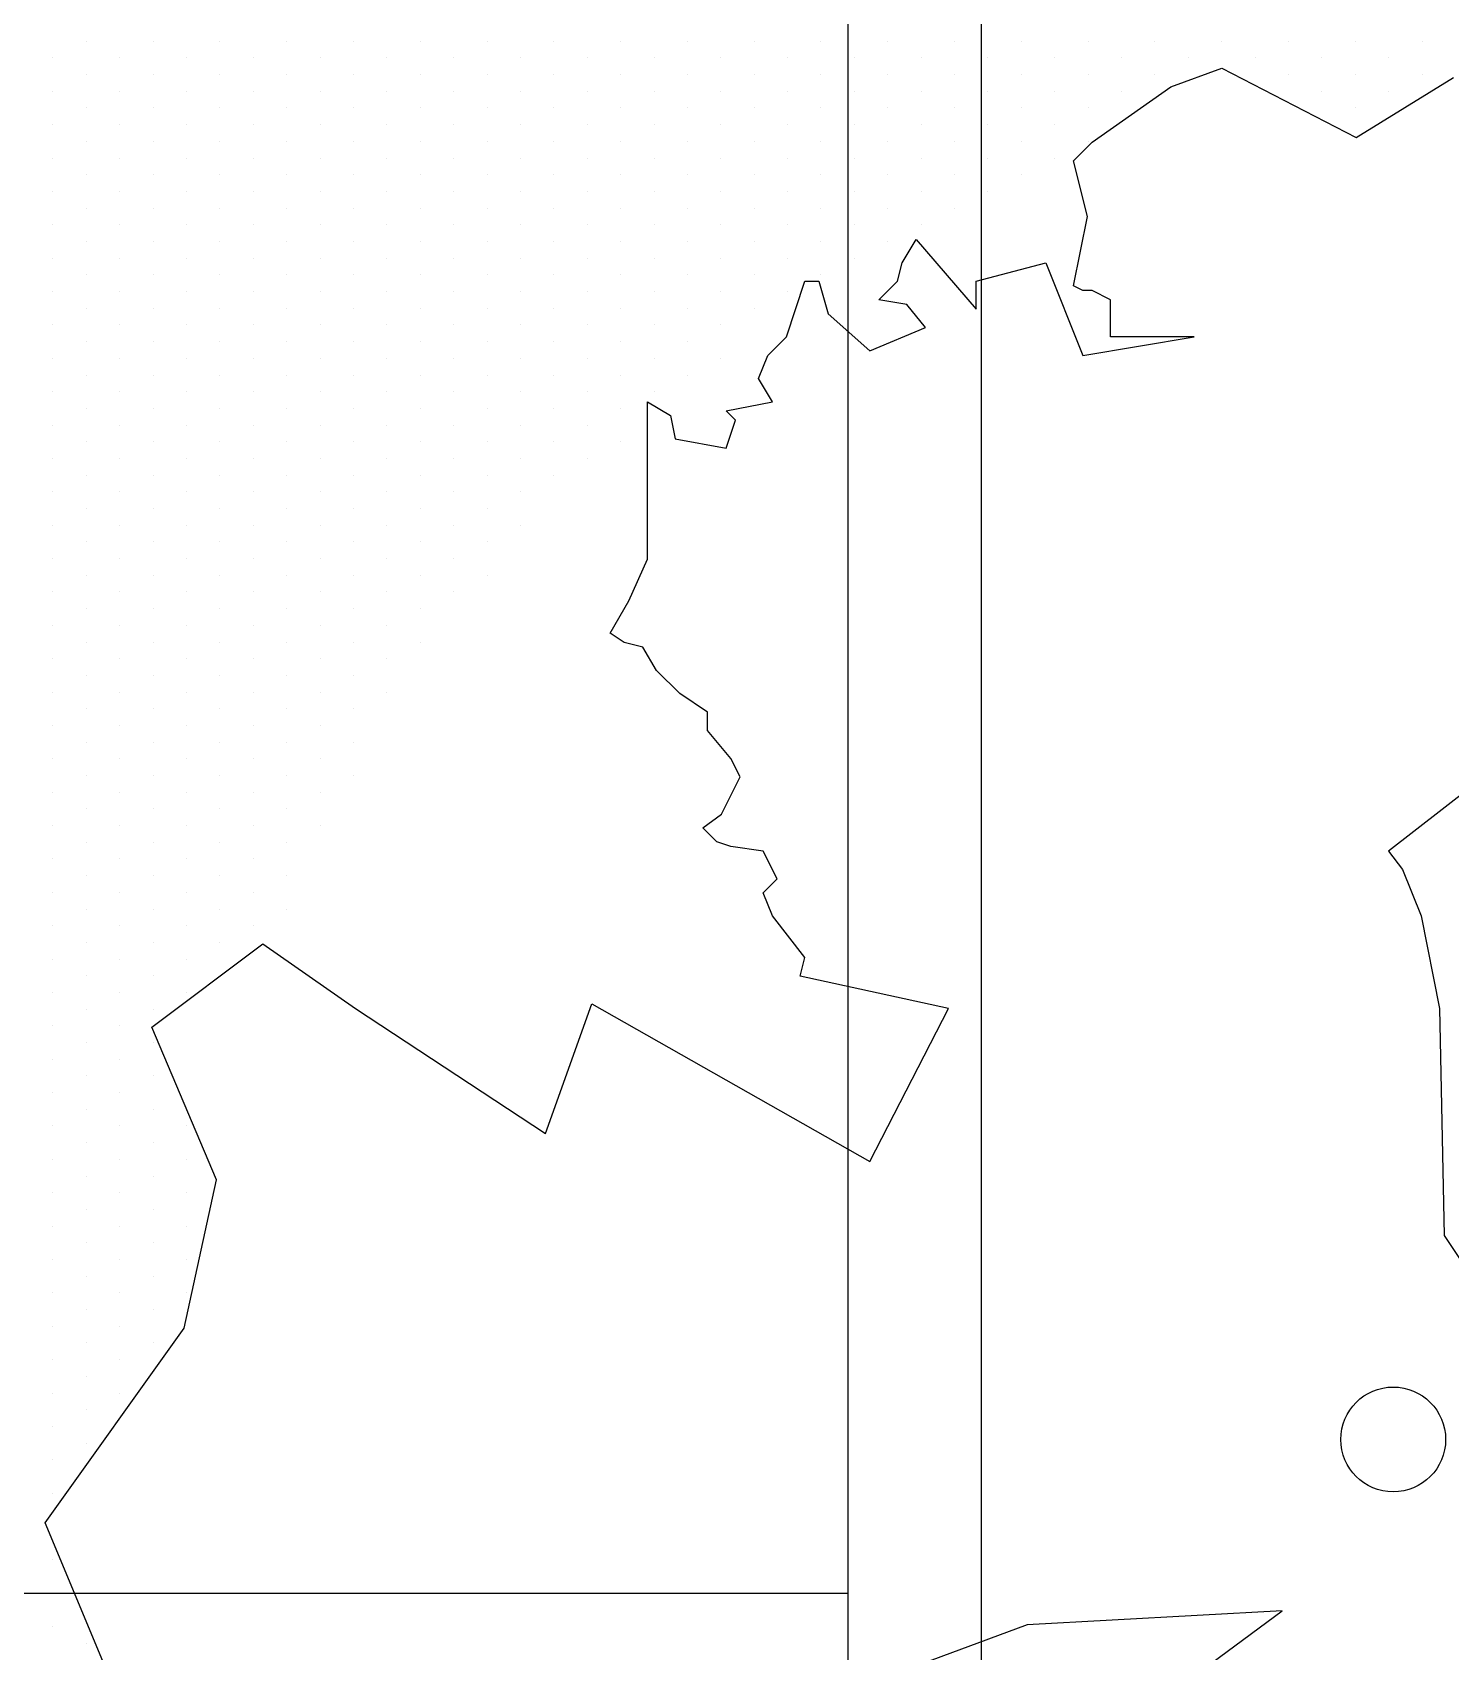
# Model space of a CAD drawing. Header units: metres. Extents: x -28 to 260, y 30 to 125.
# Drawn here: x 79.913 to 80.975, y 88.936 to 90.149 of the extents above; entities that cross this region are included whole.
import ezdxf

# ---------------------------------------------------------------- set-up
doc = ezdxf.new("R2010")
doc.units = ezdxf.units.M
doc.header["$LTSCALE"] = 0.01
doc.header["$MEASUREMENT"] = 0
doc.layers.add('0.1', color=2, linetype='Continuous')
doc.layers.add('0.18', color=1, linetype='Continuous')

# ---------------------------------------------------------------- blocks, each defined once
blk = doc.blocks.new('jard22')
at = {"layer": '0.1'}
for p, q in [((-0.52883, 0.02032), (-0.52883, 0.02032)), ((-0.51633, 0.02032), (-0.51633, 0.02032)), ((-0.52258, 0.00782), (-0.52258, 0.00782)), ((-0.51008, 0.00782), (-0.51008, 0.00782)), ((-0.52883, -0.00468), (-0.52883, -0.00468)), ((-0.51633, -0.00468), (-0.51633, -0.00468)), ((-0.50383, -0.00468), (-0.50383, -0.00468)), ((-0.52258, -0.01718), (-0.52258, -0.01718)), ((-0.51008, -0.01718), (-0.51008, -0.01718)), ((-0.52883, -0.02968), (-0.52883, -0.02968)), ((-0.51633, -0.02968), (-0.51633, -0.02968)), ((-0.52258, -0.04218), (-0.52258, -0.04218)), ((-0.52883, -0.05468), (-0.52883, -0.05468)), ((-0.52258, -0.06718), (-0.52258, -0.06718)), ((-0.52883, -0.07968), (-0.52883, -0.07968)), ((-0.51633, -0.07968), (-0.51633, -0.07968)), ((-0.52258, -0.09218), (-0.52258, -0.09218)), ((-0.51008, -0.09218), (-0.51008, -0.09218)), ((-0.52883, -0.10468), (-0.52883, -0.10468)), ((-0.51633, -0.10468), (-0.51633, -0.10468)), ((-0.50383, -0.10468), (-0.50383, -0.10468)), ((-0.49133, -0.10468), (-0.49133, -0.10468)), ((-0.52258, -0.11718), (-0.52258, -0.11718)), ((-0.51008, -0.11718), (-0.51008, -0.11718)), ((-0.49758, -0.11718), (-0.49758, -0.11718)), ((-0.48508, -0.11718), (-0.48508, -0.11718)), ((-0.52883, -0.12968), (-0.52883, -0.12968)), ((-0.51633, -0.12968), (-0.51633, -0.12968)), ((-0.50383, -0.12968), (-0.50383, -0.12968)), ((-0.49133, -0.12968), (-0.49133, -0.12968)), ((-0.47883, -0.12968), (-0.47883, -0.12968)), ((-0.52258, -0.14218), (-0.52258, -0.14218)), ((-0.51008, -0.14218), (-0.51008, -0.14218)), ((-0.49758, -0.14218), (-0.49758, -0.14218)), ((-0.48508, -0.14218), (-0.48508, -0.14218)), ((-0.47258, -0.14218), (-0.47258, -0.14218)), ((-0.52883, -0.15468), (-0.52883, -0.15468)), ((-0.51633, -0.15468), (-0.51633, -0.15468)), ((-0.50383, -0.15468), (-0.50383, -0.15468)), ((-0.49133, -0.15468), (-0.49133, -0.15468)), ((-0.47883, -0.15468), (-0.47883, -0.15468)), ((-0.46633, -0.15468), (-0.46633, -0.15468)), ((-0.52258, -0.16718), (-0.52258, -0.16718)), ((-0.51008, -0.16718), (-0.51008, -0.16718)), ((-0.49758, -0.16718), (-0.49758, -0.16718)), ((-0.48508, -0.16718), (-0.48508, -0.16718)), ((-0.47258, -0.16718), (-0.47258, -0.16718)), ((-0.46008, -0.16718), (-0.46008, -0.16718)), ((-0.52883, -0.17968), (-0.52883, -0.17968)), ((-0.51633, -0.17968), (-0.51633, -0.17968)), ((-0.50383, -0.17968), (-0.50383, -0.17968)), ((-0.49133, -0.17968), (-0.49133, -0.17968)), ((-0.47883, -0.17968), (-0.47883, -0.17968)), ((-0.46633, -0.17968), (-0.46633, -0.17968)), ((-0.45383, -0.17968), (-0.45383, -0.17968)), ((-0.52258, -0.19218), (-0.52258, -0.19218)), ((-0.51008, -0.19218), (-0.51008, -0.19218)), ((-0.49758, -0.19218), (-0.49758, -0.19218)), ((-0.48508, -0.19218), (-0.48508, -0.19218)), ((-0.47258, -0.19218), (-0.47258, -0.19218)), ((-0.46008, -0.19218), (-0.46008, -0.19218)), ((-0.44758, -0.19218), (-0.44758, -0.19218)), ((-0.52883, -0.20468), (-0.52883, -0.20468)), ((-0.51633, -0.20468), (-0.51633, -0.20468)), ((-0.50383, -0.20468), (-0.50383, -0.20468)), ((-0.49133, -0.20468), (-0.49133, -0.20468)), ((-0.47883, -0.20468), (-0.47883, -0.20468)), ((-0.46633, -0.20468), (-0.46633, -0.20468)), ((-0.45383, -0.20468), (-0.45383, -0.20468)), ((-0.44133, -0.20468), (-0.44133, -0.20468)), ((-0.52258, -0.21718), (-0.52258, -0.21718)), ((-0.51008, -0.21718), (-0.51008, -0.21718)), ((-0.49758, -0.21718), (-0.49758, -0.21718)), ((-0.48508, -0.21718), (-0.48508, -0.21718)), ((-0.47258, -0.21718), (-0.47258, -0.21718)), ((-0.46008, -0.21718), (-0.46008, -0.21718)), ((-0.44758, -0.21718), (-0.44758, -0.21718)), ((-0.43508, -0.21718), (-0.43508, -0.21718)), ((-0.52883, -0.22968), (-0.52883, -0.22968)), ((-0.51633, -0.22968), (-0.51633, -0.22968)), ((-0.50383, -0.22968), (-0.50383, -0.22968)), ((-0.49133, -0.22968), (-0.49133, -0.22968)), ((-0.47883, -0.22968), (-0.47883, -0.22968)), ((-0.46633, -0.22968), (-0.46633, -0.22968)), ((-0.45383, -0.22968), (-0.45383, -0.22968)), ((-0.44133, -0.22968), (-0.44133, -0.22968)), ((-0.42883, -0.22968), (-0.42883, -0.22968)), ((-0.52258, -0.24218), (-0.52258, -0.24218)), ((-0.51008, -0.24218), (-0.51008, -0.24218)), ((-0.49758, -0.24218), (-0.49758, -0.24218)), ((-0.48508, -0.24218), (-0.48508, -0.24218)), ((-0.47258, -0.24218), (-0.47258, -0.24218)), ((-0.46008, -0.24218), (-0.46008, -0.24218)), ((-0.44758, -0.24218), (-0.44758, -0.24218)), ((-0.43508, -0.24218), (-0.43508, -0.24218)), ((-0.42258, -0.24218), (-0.42258, -0.24218)), ((-0.41008, -0.24218), (-0.41008, -0.24218)), ((-0.52883, -0.25468), (-0.52883, -0.25468)), ((-0.51633, -0.25468), (-0.51633, -0.25468)), ((-0.50383, -0.25468), (-0.50383, -0.25468)), ((-0.49133, -0.25468), (-0.49133, -0.25468)), ((-0.47883, -0.25468), (-0.47883, -0.25468)), ((-0.46633, -0.25468), (-0.46633, -0.25468)), ((-0.45383, -0.25468), (-0.45383, -0.25468)), ((-0.44133, -0.25468), (-0.44133, -0.25468)), ((-0.42883, -0.25468), (-0.42883, -0.25468)), ((-0.41633, -0.25468), (-0.41633, -0.25468)), ((-0.40383, -0.25468), (-0.40383, -0.25468)), ((-0.52258, -0.26718), (-0.52258, -0.26718)), ((-0.51008, -0.26718), (-0.51008, -0.26718)), ((-0.49758, -0.26718), (-0.49758, -0.26718)), ((-0.48508, -0.26718), (-0.48508, -0.26718)), ((-0.47258, -0.26718), (-0.47258, -0.26718)), ((-0.46008, -0.26718), (-0.46008, -0.26718)), ((-0.44758, -0.26718), (-0.44758, -0.26718)), ((-0.43508, -0.26718), (-0.43508, -0.26718)), ((-0.42258, -0.26718), (-0.42258, -0.26718)), ((-0.41008, -0.26718), (-0.41008, -0.26718)), ((-0.39758, -0.26718), (-0.39758, -0.26718)), ((-0.52883, -0.27968), (-0.52883, -0.27968)), ((-0.51633, -0.27968), (-0.51633, -0.27968)), ((-0.50383, -0.27968), (-0.50383, -0.27968)), ((-0.49133, -0.27968), (-0.49133, -0.27968)), ((-0.47883, -0.27968), (-0.47883, -0.27968)), ((-0.46633, -0.27968), (-0.46633, -0.27968)), ((-0.45383, -0.27968), (-0.45383, -0.27968)), ((-0.44133, -0.27968), (-0.44133, -0.27968)), ((-0.42883, -0.27968), (-0.42883, -0.27968)), ((-0.41633, -0.27968), (-0.41633, -0.27968)), ((-0.40383, -0.27968), (-0.40383, -0.27968)), ((-0.39133, -0.27968), (-0.39133, -0.27968)), ((-0.37883, -0.27968), (-0.37883, -0.27968)), ((-0.52258, -0.29218), (-0.52258, -0.29218)), ((-0.51008, -0.29218), (-0.51008, -0.29218)), ((-0.49758, -0.29218), (-0.49758, -0.29218)), ((-0.48508, -0.29218), (-0.48508, -0.29218)), ((-0.47258, -0.29218), (-0.47258, -0.29218)), ((-0.46008, -0.29218), (-0.46008, -0.29218)), ((-0.44758, -0.29218), (-0.44758, -0.29218)), ((-0.43508, -0.29218), (-0.43508, -0.29218)), ((-0.42258, -0.29218), (-0.42258, -0.29218)), ((-0.41008, -0.29218), (-0.41008, -0.29218)), ((-0.39758, -0.29218), (-0.39758, -0.29218)), ((-0.38508, -0.29218), (-0.38508, -0.29218)), ((-0.37258, -0.29218), (-0.37258, -0.29218)), ((-0.52883, -0.30468), (-0.52883, -0.30468)), ((-0.51633, -0.30468), (-0.51633, -0.30468)), ((-0.50383, -0.30468), (-0.50383, -0.30468)), ((-0.49133, -0.30468), (-0.49133, -0.30468)), ((-0.47883, -0.30468), (-0.47883, -0.30468)), ((-0.46633, -0.30468), (-0.46633, -0.30468)), ((-0.45383, -0.30468), (-0.45383, -0.30468)), ((-0.44133, -0.30468), (-0.44133, -0.30468)), ((-0.42883, -0.30468), (-0.42883, -0.30468)), ((-0.41633, -0.30468), (-0.41633, -0.30468)), ((-0.40383, -0.30468), (-0.40383, -0.30468)), ((-0.39133, -0.30468), (-0.39133, -0.30468)), ((-0.37883, -0.30468), (-0.37883, -0.30468)), ((-0.36633, -0.30468), (-0.36633, -0.30468)), ((-0.52258, -0.31718), (-0.52258, -0.31718)), ((-0.51008, -0.31718), (-0.51008, -0.31718)), ((-0.49758, -0.31718), (-0.49758, -0.31718)), ((-0.48508, -0.31718), (-0.48508, -0.31718)), ((-0.47258, -0.31718), (-0.47258, -0.31718)), ((-0.46008, -0.31718), (-0.46008, -0.31718)), ((-0.44758, -0.31718), (-0.44758, -0.31718)), ((-0.43508, -0.31718), (-0.43508, -0.31718)), ((-0.42258, -0.31718), (-0.42258, -0.31718)), ((-0.41008, -0.31718), (-0.41008, -0.31718)), ((-0.39758, -0.31718), (-0.39758, -0.31718)), ((-0.38508, -0.31718), (-0.38508, -0.31718)), ((-0.37258, -0.31718), (-0.37258, -0.31718)), ((-0.36008, -0.31718), (-0.36008, -0.31718)), ((-0.34758, -0.31718), (-0.34758, -0.31718)), ((-0.52883, -0.32968), (-0.52883, -0.32968)), ((-0.51633, -0.32968), (-0.51633, -0.32968)), ((-0.50383, -0.32968), (-0.50383, -0.32968)), ((-0.49133, -0.32968), (-0.49133, -0.32968)), ((-0.47883, -0.32968), (-0.47883, -0.32968)), ((-0.46633, -0.32968), (-0.46633, -0.32968)), ((-0.45383, -0.32968), (-0.45383, -0.32968)), ((-0.44133, -0.32968), (-0.44133, -0.32968)), ((-0.42883, -0.32968), (-0.42883, -0.32968)), ((-0.41633, -0.32968), (-0.41633, -0.32968)), ((-0.40383, -0.32968), (-0.40383, -0.32968)), ((-0.39133, -0.32968), (-0.39133, -0.32968)), ((-0.37883, -0.32968), (-0.37883, -0.32968)), ((-0.36633, -0.32968), (-0.36633, -0.32968)), ((-0.35383, -0.32968), (-0.35383, -0.32968)), ((-0.34133, -0.32968), (-0.34133, -0.32968)), ((-0.32883, -0.32968), (-0.32883, -0.32968)), ((-0.52258, -0.34218), (-0.52258, -0.34218)), ((-0.51008, -0.34218), (-0.51008, -0.34218)), ((-0.49758, -0.34218), (-0.49758, -0.34218)), ((-0.48508, -0.34218), (-0.48508, -0.34218)), ((-0.47258, -0.34218), (-0.47258, -0.34218)), ((-0.46008, -0.34218), (-0.46008, -0.34218)), ((-0.44758, -0.34218), (-0.44758, -0.34218)), ((-0.43508, -0.34218), (-0.43508, -0.34218)), ((-0.42258, -0.34218), (-0.42258, -0.34218)), ((-0.41008, -0.34218), (-0.41008, -0.34218)), ((-0.39758, -0.34218), (-0.39758, -0.34218)), ((-0.38508, -0.34218), (-0.38508, -0.34218)), ((-0.37258, -0.34218), (-0.37258, -0.34218)), ((-0.36008, -0.34218), (-0.36008, -0.34218)), ((-0.34758, -0.34218), (-0.34758, -0.34218)), ((-0.33508, -0.34218), (-0.33508, -0.34218)), ((-0.32258, -0.34218), (-0.32258, -0.34218)), ((-0.52883, -0.35468), (-0.52883, -0.35468)), ((-0.51633, -0.35468), (-0.51633, -0.35468)), ((-0.50383, -0.35468), (-0.50383, -0.35468)), ((-0.49133, -0.35468), (-0.49133, -0.35468)), ((-0.47883, -0.35468), (-0.47883, -0.35468)), ((-0.46633, -0.35468), (-0.46633, -0.35468)), ((-0.45383, -0.35468), (-0.45383, -0.35468)), ((-0.44133, -0.35468), (-0.44133, -0.35468)), ((-0.42883, -0.35468), (-0.42883, -0.35468)), ((-0.41633, -0.35468), (-0.41633, -0.35468)), ((-0.40383, -0.35468), (-0.40383, -0.35468)), ((-0.39133, -0.35468), (-0.39133, -0.35468)), ((-0.37883, -0.35468), (-0.37883, -0.35468)), ((-0.36633, -0.35468), (-0.36633, -0.35468)), ((-0.35383, -0.35468), (-0.35383, -0.35468)), ((-0.34133, -0.35468), (-0.34133, -0.35468)), ((-0.32883, -0.35468), (-0.32883, -0.35468)), ((-0.31633, -0.35468), (-0.31633, -0.35468)), ((-0.30383, -0.35468), (-0.30383, -0.35468)), ((-0.52258, -0.36718), (-0.52258, -0.36718)), ((-0.51008, -0.36718), (-0.51008, -0.36718)), ((-0.49758, -0.36718), (-0.49758, -0.36718)), ((-0.48508, -0.36718), (-0.48508, -0.36718)), ((-0.47258, -0.36718), (-0.47258, -0.36718)), ((-0.46008, -0.36718), (-0.46008, -0.36718)), ((-0.44758, -0.36718), (-0.44758, -0.36718)), ((-0.43508, -0.36718), (-0.43508, -0.36718)), ((-0.42258, -0.36718), (-0.42258, -0.36718)), ((-0.41008, -0.36718), (-0.41008, -0.36718)), ((-0.39758, -0.36718), (-0.39758, -0.36718)), ((-0.38508, -0.36718), (-0.38508, -0.36718)), ((-0.37258, -0.36718), (-0.37258, -0.36718)), ((-0.36008, -0.36718), (-0.36008, -0.36718)), ((-0.34758, -0.36718), (-0.34758, -0.36718)), ((-0.33508, -0.36718), (-0.33508, -0.36718)), ((-0.32258, -0.36718), (-0.32258, -0.36718)), ((-0.31008, -0.36718), (-0.31008, -0.36718)), ((-0.29758, -0.36718), (-0.29758, -0.36718)), ((-0.28508, -0.36718), (-0.28508, -0.36718)), ((-0.52883, -0.37968), (-0.52883, -0.37968)), ((-0.51633, -0.37968), (-0.51633, -0.37968)), ((-0.50383, -0.37968), (-0.50383, -0.37968)), ((-0.49133, -0.37968), (-0.49133, -0.37968)), ((-0.47883, -0.37968), (-0.47883, -0.37968)), ((-0.46633, -0.37968), (-0.46633, -0.37968)), ((-0.45383, -0.37968), (-0.45383, -0.37968)), ((-0.44133, -0.37968), (-0.44133, -0.37968)), ((-0.42883, -0.37968), (-0.42883, -0.37968)), ((-0.41633, -0.37968), (-0.41633, -0.37968)), ((-0.40383, -0.37968), (-0.40383, -0.37968)), ((-0.39133, -0.37968), (-0.39133, -0.37968)), ((-0.37883, -0.37968), (-0.37883, -0.37968)), ((-0.36633, -0.37968), (-0.36633, -0.37968)), ((-0.35383, -0.37968), (-0.35383, -0.37968)), ((-0.34133, -0.37968), (-0.34133, -0.37968)), ((-0.32883, -0.37968), (-0.32883, -0.37968)), ((-0.31633, -0.37968), (-0.31633, -0.37968)), ((-0.30383, -0.37968), (-0.30383, -0.37968)), ((-0.29133, -0.37968), (-0.29133, -0.37968)), ((-0.27883, -0.37968), (-0.27883, -0.37968)), ((-0.26633, -0.37968), (-0.26633, -0.37968)), ((-0.25383, -0.37968), (-0.25383, -0.37968)), ((-0.52258, -0.39218), (-0.52258, -0.39218)), ((-0.51008, -0.39218), (-0.51008, -0.39218)), ((-0.49758, -0.39218), (-0.49758, -0.39218)), ((-0.48508, -0.39218), (-0.48508, -0.39218)), ((-0.47258, -0.39218), (-0.47258, -0.39218)), ((-0.46008, -0.39218), (-0.46008, -0.39218)), ((-0.44758, -0.39218), (-0.44758, -0.39218)), ((-0.43508, -0.39218), (-0.43508, -0.39218)), ((-0.42258, -0.39218), (-0.42258, -0.39218)), ((-0.41008, -0.39218), (-0.41008, -0.39218)), ((-0.39758, -0.39218), (-0.39758, -0.39218)), ((-0.38508, -0.39218), (-0.38508, -0.39218)), ((-0.37258, -0.39218), (-0.37258, -0.39218)), ((-0.36008, -0.39218), (-0.36008, -0.39218)), ((-0.34758, -0.39218), (-0.34758, -0.39218)), ((-0.33508, -0.39218), (-0.33508, -0.39218)), ((-0.32258, -0.39218), (-0.32258, -0.39218)), ((-0.31008, -0.39218), (-0.31008, -0.39218)), ((-0.29758, -0.39218), (-0.29758, -0.39218)), ((-0.28508, -0.39218), (-0.28508, -0.39218)), ((-0.27258, -0.39218), (-0.27258, -0.39218)), ((-0.26008, -0.39218), (-0.26008, -0.39218)), ((-0.24758, -0.39218), (-0.24758, -0.39218)), ((-0.23508, -0.39218), (-0.23508, -0.39218)), ((-0.52883, -0.40468), (-0.52883, -0.40468)), ((-0.51633, -0.40468), (-0.51633, -0.40468)), ((-0.50383, -0.40468), (-0.50383, -0.40468)), ((-0.49133, -0.40468), (-0.49133, -0.40468)), ((-0.47883, -0.40468), (-0.47883, -0.40468)), ((-0.46633, -0.40468), (-0.46633, -0.40468)), ((-0.45383, -0.40468), (-0.45383, -0.40468)), ((-0.44133, -0.40468), (-0.44133, -0.40468)), ((-0.42883, -0.40468), (-0.42883, -0.40468)), ((-0.41633, -0.40468), (-0.41633, -0.40468)), ((-0.40383, -0.40468), (-0.40383, -0.40468)), ((-0.39133, -0.40468), (-0.39133, -0.40468)), ((-0.37883, -0.40468), (-0.37883, -0.40468)), ((-0.36633, -0.40468), (-0.36633, -0.40468)), ((-0.35383, -0.40468), (-0.35383, -0.40468)), ((-0.34133, -0.40468), (-0.34133, -0.40468)), ((-0.32883, -0.40468), (-0.32883, -0.40468)), ((-0.31633, -0.40468), (-0.31633, -0.40468)), ((-0.30383, -0.40468), (-0.30383, -0.40468)), ((-0.29133, -0.40468), (-0.29133, -0.40468)), ((-0.27883, -0.40468), (-0.27883, -0.40468)), ((-0.26633, -0.40468), (-0.26633, -0.40468)), ((-0.25383, -0.40468), (-0.25383, -0.40468)), ((-0.24133, -0.40468), (-0.24133, -0.40468)), ((-0.22883, -0.40468), (-0.22883, -0.40468)), ((-0.21633, -0.40468), (-0.21633, -0.40468)), ((-0.20383, -0.40468), (-0.20383, -0.40468)), ((-0.52258, -0.41718), (-0.52258, -0.41718)), ((-0.51008, -0.41718), (-0.51008, -0.41718)), ((-0.49758, -0.41718), (-0.49758, -0.41718)), ((-0.48508, -0.41718), (-0.48508, -0.41718)), ((-0.47258, -0.41718), (-0.47258, -0.41718)), ((-0.46008, -0.41718), (-0.46008, -0.41718)), ((-0.44758, -0.41718), (-0.44758, -0.41718)), ((-0.43508, -0.41718), (-0.43508, -0.41718)), ((-0.42258, -0.41718), (-0.42258, -0.41718)), ((-0.41008, -0.41718), (-0.41008, -0.41718)), ((-0.39758, -0.41718), (-0.39758, -0.41718)), ((-0.38508, -0.41718), (-0.38508, -0.41718)), ((-0.37258, -0.41718), (-0.37258, -0.41718)), ((-0.36008, -0.41718), (-0.36008, -0.41718)), ((-0.34758, -0.41718), (-0.34758, -0.41718)), ((-0.33508, -0.41718), (-0.33508, -0.41718)), ((-0.32258, -0.41718), (-0.32258, -0.41718)), ((-0.31008, -0.41718), (-0.31008, -0.41718)), ((-0.29758, -0.41718), (-0.29758, -0.41718)), ((-0.28508, -0.41718), (-0.28508, -0.41718)), ((-0.27258, -0.41718), (-0.27258, -0.41718)), ((-0.26008, -0.41718), (-0.26008, -0.41718)), ((-0.24758, -0.41718), (-0.24758, -0.41718)), ((-0.23508, -0.41718), (-0.23508, -0.41718)), ((-0.22258, -0.41718), (-0.22258, -0.41718)), ((-0.21008, -0.41718), (-0.21008, -0.41718)), ((-0.19758, -0.41718), (-0.19758, -0.41718)), ((-0.52883, -0.42968), (-0.52883, -0.42968)), ((-0.51633, -0.42968), (-0.51633, -0.42968)), ((-0.50383, -0.42968), (-0.50383, -0.42968)), ((-0.49133, -0.42968), (-0.49133, -0.42968)), ((-0.47883, -0.42968), (-0.47883, -0.42968)), ((-0.46633, -0.42968), (-0.46633, -0.42968)), ((-0.45383, -0.42968), (-0.45383, -0.42968)), ((-0.44133, -0.42968), (-0.44133, -0.42968)), ((-0.42883, -0.42968), (-0.42883, -0.42968)), ((-0.41633, -0.42968), (-0.41633, -0.42968)), ((-0.40383, -0.42968), (-0.40383, -0.42968)), ((-0.39133, -0.42968), (-0.39133, -0.42968)), ((-0.37883, -0.42968), (-0.37883, -0.42968)), ((-0.36633, -0.42968), (-0.36633, -0.42968)), ((-0.35383, -0.42968), (-0.35383, -0.42968)), ((-0.34133, -0.42968), (-0.34133, -0.42968)), ((-0.32883, -0.42968), (-0.32883, -0.42968)), ((-0.31633, -0.42968), (-0.31633, -0.42968)), ((-0.30383, -0.42968), (-0.30383, -0.42968)), ((-0.29133, -0.42968), (-0.29133, -0.42968)), ((-0.27883, -0.42968), (-0.27883, -0.42968)), ((-0.26633, -0.42968), (-0.26633, -0.42968)), ((-0.25383, -0.42968), (-0.25383, -0.42968)), ((-0.24133, -0.42968), (-0.24133, -0.42968)), ((-0.22883, -0.42968), (-0.22883, -0.42968)), ((-0.21633, -0.42968), (-0.21633, -0.42968)), ((-0.20383, -0.42968), (-0.20383, -0.42968)), ((-0.19133, -0.42968), (-0.19133, -0.42968)), ((-0.17883, -0.42968), (-0.17883, -0.42968)), ((-0.52258, -0.44218), (-0.52258, -0.44218)), ((-0.51008, -0.44218), (-0.51008, -0.44218)), ((-0.49758, -0.44218), (-0.49758, -0.44218)), ((-0.48508, -0.44218), (-0.48508, -0.44218)), ((-0.47258, -0.44218), (-0.47258, -0.44218)), ((-0.46008, -0.44218), (-0.46008, -0.44218)), ((-0.44758, -0.44218), (-0.44758, -0.44218)), ((-0.43508, -0.44218), (-0.43508, -0.44218)), ((-0.42258, -0.44218), (-0.42258, -0.44218)), ((-0.41008, -0.44218), (-0.41008, -0.44218)), ((-0.39758, -0.44218), (-0.39758, -0.44218)), ((-0.38508, -0.44218), (-0.38508, -0.44218)), ((-0.37258, -0.44218), (-0.37258, -0.44218)), ((-0.36008, -0.44218), (-0.36008, -0.44218)), ((-0.34758, -0.44218), (-0.34758, -0.44218)), ((-0.33508, -0.44218), (-0.33508, -0.44218)), ((-0.32258, -0.44218), (-0.32258, -0.44218)), ((-0.31008, -0.44218), (-0.31008, -0.44218)), ((-0.29758, -0.44218), (-0.29758, -0.44218)), ((-0.28508, -0.44218), (-0.28508, -0.44218)), ((-0.27258, -0.44218), (-0.27258, -0.44218)), ((-0.26008, -0.44218), (-0.26008, -0.44218)), ((-0.24758, -0.44218), (-0.24758, -0.44218)), ((-0.23508, -0.44218), (-0.23508, -0.44218)), ((-0.22258, -0.44218), (-0.22258, -0.44218)), ((-0.21008, -0.44218), (-0.21008, -0.44218)), ((-0.19758, -0.44218), (-0.19758, -0.44218)), ((-0.18508, -0.44218), (-0.18508, -0.44218)), ((-0.17258, -0.44218), (-0.17258, -0.44218)), ((-0.12258, -0.44218), (-0.12258, -0.44218)), ((-0.11008, -0.44218), (-0.11008, -0.44218)), ((-0.09758, -0.44218), (-0.09758, -0.44218)), ((-0.08508, -0.44218), (-0.08508, -0.44218)), ((-0.07258, -0.44218), (-0.07258, -0.44218)), ((-0.06008, -0.44218), (-0.06008, -0.44218)), ((-0.52883, -0.45468), (-0.52883, -0.45468)), ((-0.51633, -0.45468), (-0.51633, -0.45468)), ((-0.50383, -0.45468), (-0.50383, -0.45468)), ((-0.49133, -0.45468), (-0.49133, -0.45468)), ((-0.47883, -0.45468), (-0.47883, -0.45468)), ((-0.46633, -0.45468), (-0.46633, -0.45468)), ((-0.45383, -0.45468), (-0.45383, -0.45468)), ((-0.44133, -0.45468), (-0.44133, -0.45468)), ((-0.42883, -0.45468), (-0.42883, -0.45468)), ((-0.41633, -0.45468), (-0.41633, -0.45468)), ((-0.40383, -0.45468), (-0.40383, -0.45468)), ((-0.39133, -0.45468), (-0.39133, -0.45468)), ((-0.37883, -0.45468), (-0.37883, -0.45468)), ((-0.36633, -0.45468), (-0.36633, -0.45468)), ((-0.35383, -0.45468), (-0.35383, -0.45468)), ((-0.34133, -0.45468), (-0.34133, -0.45468)), ((-0.32883, -0.45468), (-0.32883, -0.45468)), ((-0.31633, -0.45468), (-0.31633, -0.45468)), ((-0.30383, -0.45468), (-0.30383, -0.45468)), ((-0.29133, -0.45468), (-0.29133, -0.45468)), ((-0.27883, -0.45468), (-0.27883, -0.45468)), ((-0.26633, -0.45468), (-0.26633, -0.45468)), ((-0.25383, -0.45468), (-0.25383, -0.45468)), ((-0.24133, -0.45468), (-0.24133, -0.45468)), ((-0.22883, -0.45468), (-0.22883, -0.45468)), ((-0.21633, -0.45468), (-0.21633, -0.45468)), ((-0.20383, -0.45468), (-0.20383, -0.45468)), ((-0.19133, -0.45468), (-0.19133, -0.45468)), ((-0.17883, -0.45468), (-0.17883, -0.45468)), ((-0.16633, -0.45468), (-0.16633, -0.45468)), ((-0.15383, -0.45468), (-0.15383, -0.45468)), ((-0.14133, -0.45468), (-0.14133, -0.45468)), ((-0.12883, -0.45468), (-0.12883, -0.45468)), ((-0.11633, -0.45468), (-0.11633, -0.45468)), ((-0.10383, -0.45468), (-0.10383, -0.45468)), ((-0.09133, -0.45468), (-0.09133, -0.45468)), ((-0.07883, -0.45468), (-0.07883, -0.45468)), ((-0.06633, -0.45468), (-0.06633, -0.45468)), ((-0.05383, -0.45468), (-0.05383, -0.45468)), ((-0.04133, -0.45468), (-0.04133, -0.45468)), ((-0.52258, -0.46718), (-0.52258, -0.46718)), ((-0.51008, -0.46718), (-0.51008, -0.46718)), ((-0.49758, -0.46718), (-0.49758, -0.46718)), ((-0.48508, -0.46718), (-0.48508, -0.46718)), ((-0.47258, -0.46718), (-0.47258, -0.46718)), ((-0.46008, -0.46718), (-0.46008, -0.46718)), ((-0.44758, -0.46718), (-0.44758, -0.46718)), ((-0.43508, -0.46718), (-0.43508, -0.46718)), ((-0.42258, -0.46718), (-0.42258, -0.46718)), ((-0.41008, -0.46718), (-0.41008, -0.46718)), ((-0.39758, -0.46718), (-0.39758, -0.46718)), ((-0.38508, -0.46718), (-0.38508, -0.46718)), ((-0.37258, -0.46718), (-0.37258, -0.46718)), ((-0.36008, -0.46718), (-0.36008, -0.46718)), ((-0.34758, -0.46718), (-0.34758, -0.46718)), ((-0.33508, -0.46718), (-0.33508, -0.46718)), ((-0.32258, -0.46718), (-0.32258, -0.46718)), ((-0.31008, -0.46718), (-0.31008, -0.46718)), ((-0.29758, -0.46718), (-0.29758, -0.46718)), ((-0.28508, -0.46718), (-0.28508, -0.46718)), ((-0.27258, -0.46718), (-0.27258, -0.46718)), ((-0.26008, -0.46718), (-0.26008, -0.46718)), ((-0.24758, -0.46718), (-0.24758, -0.46718)), ((-0.23508, -0.46718), (-0.23508, -0.46718)), ((-0.22258, -0.46718), (-0.22258, -0.46718)), ((-0.21008, -0.46718), (-0.21008, -0.46718)), ((-0.19758, -0.46718), (-0.19758, -0.46718)), ((-0.18508, -0.46718), (-0.18508, -0.46718)), ((-0.17258, -0.46718), (-0.17258, -0.46718)), ((-0.16008, -0.46718), (-0.16008, -0.46718)), ((-0.14758, -0.46718), (-0.14758, -0.46718)), ((-0.13508, -0.46718), (-0.13508, -0.46718)), ((-0.12258, -0.46718), (-0.12258, -0.46718)), ((-0.11008, -0.46718), (-0.11008, -0.46718)), ((-0.09758, -0.46718), (-0.09758, -0.46718)), ((-0.08508, -0.46718), (-0.08508, -0.46718)), ((-0.07258, -0.46718), (-0.07258, -0.46718)), ((-0.06008, -0.46718), (-0.06008, -0.46718)), ((-0.04758, -0.46718), (-0.04758, -0.46718)), ((-0.03508, -0.46718), (-0.03508, -0.46718)), ((-0.02258, -0.46718), (-0.02258, -0.46718)), ((-0.52883, -0.47968), (-0.52883, -0.47968)), ((-0.51633, -0.47968), (-0.51633, -0.47968)), ((-0.50383, -0.47968), (-0.50383, -0.47968)), ((-0.49133, -0.47968), (-0.49133, -0.47968)), ((-0.47883, -0.47968), (-0.47883, -0.47968)), ((-0.46633, -0.47968), (-0.46633, -0.47968)), ((-0.45383, -0.47968), (-0.45383, -0.47968)), ((-0.44133, -0.47968), (-0.44133, -0.47968)), ((-0.42883, -0.47968), (-0.42883, -0.47968)), ((-0.41633, -0.47968), (-0.41633, -0.47968)), ((-0.40383, -0.47968), (-0.40383, -0.47968)), ((-0.39133, -0.47968), (-0.39133, -0.47968)), ((-0.37883, -0.47968), (-0.37883, -0.47968)), ((-0.36633, -0.47968), (-0.36633, -0.47968)), ((-0.35383, -0.47968), (-0.35383, -0.47968)), ((-0.34133, -0.47968), (-0.34133, -0.47968)), ((-0.32883, -0.47968), (-0.32883, -0.47968)), ((-0.31633, -0.47968), (-0.31633, -0.47968)), ((-0.30383, -0.47968), (-0.30383, -0.47968)), ((-0.29133, -0.47968), (-0.29133, -0.47968)), ((-0.27883, -0.47968), (-0.27883, -0.47968)), ((-0.26633, -0.47968), (-0.26633, -0.47968)), ((-0.25383, -0.47968), (-0.25383, -0.47968)), ((-0.24133, -0.47968), (-0.24133, -0.47968)), ((-0.22883, -0.47968), (-0.22883, -0.47968)), ((-0.21633, -0.47968), (-0.21633, -0.47968)), ((-0.20383, -0.47968), (-0.20383, -0.47968)), ((-0.19133, -0.47968), (-0.19133, -0.47968)), ((-0.17883, -0.47968), (-0.17883, -0.47968)), ((-0.16633, -0.47968), (-0.16633, -0.47968)), ((-0.15383, -0.47968), (-0.15383, -0.47968)), ((-0.14133, -0.47968), (-0.14133, -0.47968)), ((-0.12883, -0.47968), (-0.12883, -0.47968)), ((-0.11633, -0.47968), (-0.11633, -0.47968)), ((-0.10383, -0.47968), (-0.10383, -0.47968)), ((-0.09133, -0.47968), (-0.09133, -0.47968)), ((-0.07883, -0.47968), (-0.07883, -0.47968)), ((-0.06633, -0.47968), (-0.06633, -0.47968)), ((-0.05383, -0.47968), (-0.05383, -0.47968)), ((-0.04133, -0.47968), (-0.04133, -0.47968)), ((-0.02883, -0.47968), (-0.02883, -0.47968)), ((-0.01633, -0.47968), (-0.01633, -0.47968)), ((-0.00383, -0.47968), (-0.00383, -0.47968)), ((0.07117, -0.47968), (0.07117, -0.47968)), ((-0.52258, -0.49218), (-0.52258, -0.49218)), ((-0.51008, -0.49218), (-0.51008, -0.49218)), ((-0.49758, -0.49218), (-0.49758, -0.49218)), ((-0.48508, -0.49218), (-0.48508, -0.49218)), ((-0.47258, -0.49218), (-0.47258, -0.49218)), ((-0.46008, -0.49218), (-0.46008, -0.49218)), ((-0.44758, -0.49218), (-0.44758, -0.49218)), ((-0.43508, -0.49218), (-0.43508, -0.49218)), ((-0.42258, -0.49218), (-0.42258, -0.49218)), ((-0.41008, -0.49218), (-0.41008, -0.49218)), ((-0.39758, -0.49218), (-0.39758, -0.49218)), ((-0.38508, -0.49218), (-0.38508, -0.49218)), ((-0.37258, -0.49218), (-0.37258, -0.49218)), ((-0.36008, -0.49218), (-0.36008, -0.49218)), ((-0.34758, -0.49218), (-0.34758, -0.49218)), ((-0.33508, -0.49218), (-0.33508, -0.49218)), ((-0.32258, -0.49218), (-0.32258, -0.49218)), ((-0.31008, -0.49218), (-0.31008, -0.49218)), ((-0.29758, -0.49218), (-0.29758, -0.49218)), ((-0.28508, -0.49218), (-0.28508, -0.49218)), ((-0.27258, -0.49218), (-0.27258, -0.49218)), ((-0.26008, -0.49218), (-0.26008, -0.49218)), ((-0.24758, -0.49218), (-0.24758, -0.49218)), ((-0.23508, -0.49218), (-0.23508, -0.49218)), ((-0.22258, -0.49218), (-0.22258, -0.49218)), ((-0.21008, -0.49218), (-0.21008, -0.49218)), ((-0.19758, -0.49218), (-0.19758, -0.49218)), ((-0.18508, -0.49218), (-0.18508, -0.49218)), ((-0.17258, -0.49218), (-0.17258, -0.49218)), ((-0.16008, -0.49218), (-0.16008, -0.49218)), ((-0.14758, -0.49218), (-0.14758, -0.49218)), ((-0.13508, -0.49218), (-0.13508, -0.49218)), ((-0.12258, -0.49218), (-0.12258, -0.49218)), ((-0.11008, -0.49218), (-0.11008, -0.49218)), ((-0.09758, -0.49218), (-0.09758, -0.49218)), ((-0.08508, -0.49218), (-0.08508, -0.49218)), ((-0.07258, -0.49218), (-0.07258, -0.49218)), ((-0.06008, -0.49218), (-0.06008, -0.49218)), ((-0.04758, -0.49218), (-0.04758, -0.49218)), ((-0.03508, -0.49218), (-0.03508, -0.49218)), ((-0.02258, -0.49218), (-0.02258, -0.49218)), ((-0.01008, -0.49218), (-0.01008, -0.49218)), ((0.00242, -0.49218), (0.00242, -0.49218)), ((0.01492, -0.49218), (0.01492, -0.49218)), ((0.03992, -0.49218), (0.03992, -0.49218)), ((0.05242, -0.49218), (0.05242, -0.49218)), ((0.06492, -0.49218), (0.06492, -0.49218))]:
    blk.add_line(p, q, dxfattribs=at)
blk.add_circle((-0.0052, 0.00954), 0.01962, dxfattribs=at)
at = {"layer": '0.18'}
for points in [[(-0.16656, -0.15694), (-0.1787, -0.21244), (-0.18564, -0.2107), (-0.20126, -0.22284), (-0.20993, -0.22631), (-0.21514, -0.22111), (-0.22554, -0.22631), (-0.22728, -0.23845), (-0.22901, -0.24365), (-0.23422, -0.24885), (-0.23942, -0.24192), (-0.2533, -0.23498), (-0.26024, -0.23845), (-0.27065, -0.24712), (-0.27759, -0.24712), (-0.28453, -0.25753), (-0.29321, -0.2662), (-0.30188, -0.2714), (-0.30362, -0.27834), (-0.30709, -0.28354), (-0.31923, -0.2766), (-0.33485, -0.26966), (-0.39384, -0.26966), (-0.38863, -0.26099), (-0.37996, -0.25926), (-0.37649, -0.24018), (-0.3869, -0.23672), (-0.39037, -0.24018), (-0.39384, -0.22284), (-0.40251, -0.22804), (-0.41119, -0.22458), (-0.41813, -0.21764), (-0.43895, -0.2107), (-0.43895, -0.2055), (-0.4268, -0.20203), (-0.41292, -0.18642), (-0.4216, -0.16561), (-0.43027, -0.17255), (-0.43201, -0.18296), (-0.43895, -0.17602), (-0.44588, -0.17428), (-0.45456, -0.16908), (-0.42854, -0.14654), (-0.43895, -0.14654), (-0.44588, -0.12053), (-0.41119, -0.10665), (-0.41813, -0.06503), (-0.41813, -0.09625), (-0.43201, -0.09625), (-0.43548, -0.10318), (-0.43548, -0.10665), (-0.43721, -0.11012), (-0.46323, -0.10492), (-0.48405, -0.11012), (-0.49099, -0.10318), (-0.51181, -0.0737), (-0.51875, -0.05463), (-0.49273, -0.00434), (-0.51528, 0.03208)], [(-0.27412, 0.07023), (-0.22554, 0.0078), (-0.21861, 0.01301), (-0.20126, 0.01994), (-0.16656, 0.02688), (-0.08154, 0.02861), (-0.07113, 0.03555)], [(0.09369, -0.07891), (0.05899, -0.03208), (0.06419, -0.12746), (0.08154, -0.17428)], [(0.1093, -0.46042), (0.02602, -0.49511), (-0.04684, -0.44308), (-0.10236, -0.43094), (-0.15962, -0.45522), (-0.19085, -0.4136), (-0.16656, -0.37892), (-0.11971, -0.30782), (-0.16829, -0.29047), (-0.1093, -0.18642), (-0.16656, -0.15694)]]:
    blk.add_lwpolyline(points, dxfattribs=at)

msp = doc.modelspace()

# ---------------------------------------------------------------- linework, layer by layer
at = {"layer": '0.1'}
for p, q in [((80.6238, 94.0791), (80.6224, 69.1296)), ((75.5236, 88.9796), (80.5236, 88.9796))]:
    msp.add_line(p, q, dxfattribs=at)
at = {"layer": '0.18'}
msp.add_line((80.5239, 94.4291), (80.5224, 68.9796), dxfattribs=at)

# ---------------------------------------------------------------- block references
at = {"layer": '0.1', "xscale": 2, "yscale": 2, "zscale": 2, "rotation": 269.9999999958798}
msp.add_blockref('jard22', (80.9129, 89.0844), dxfattribs=at)

doc.saveas('drawing.dxf')
